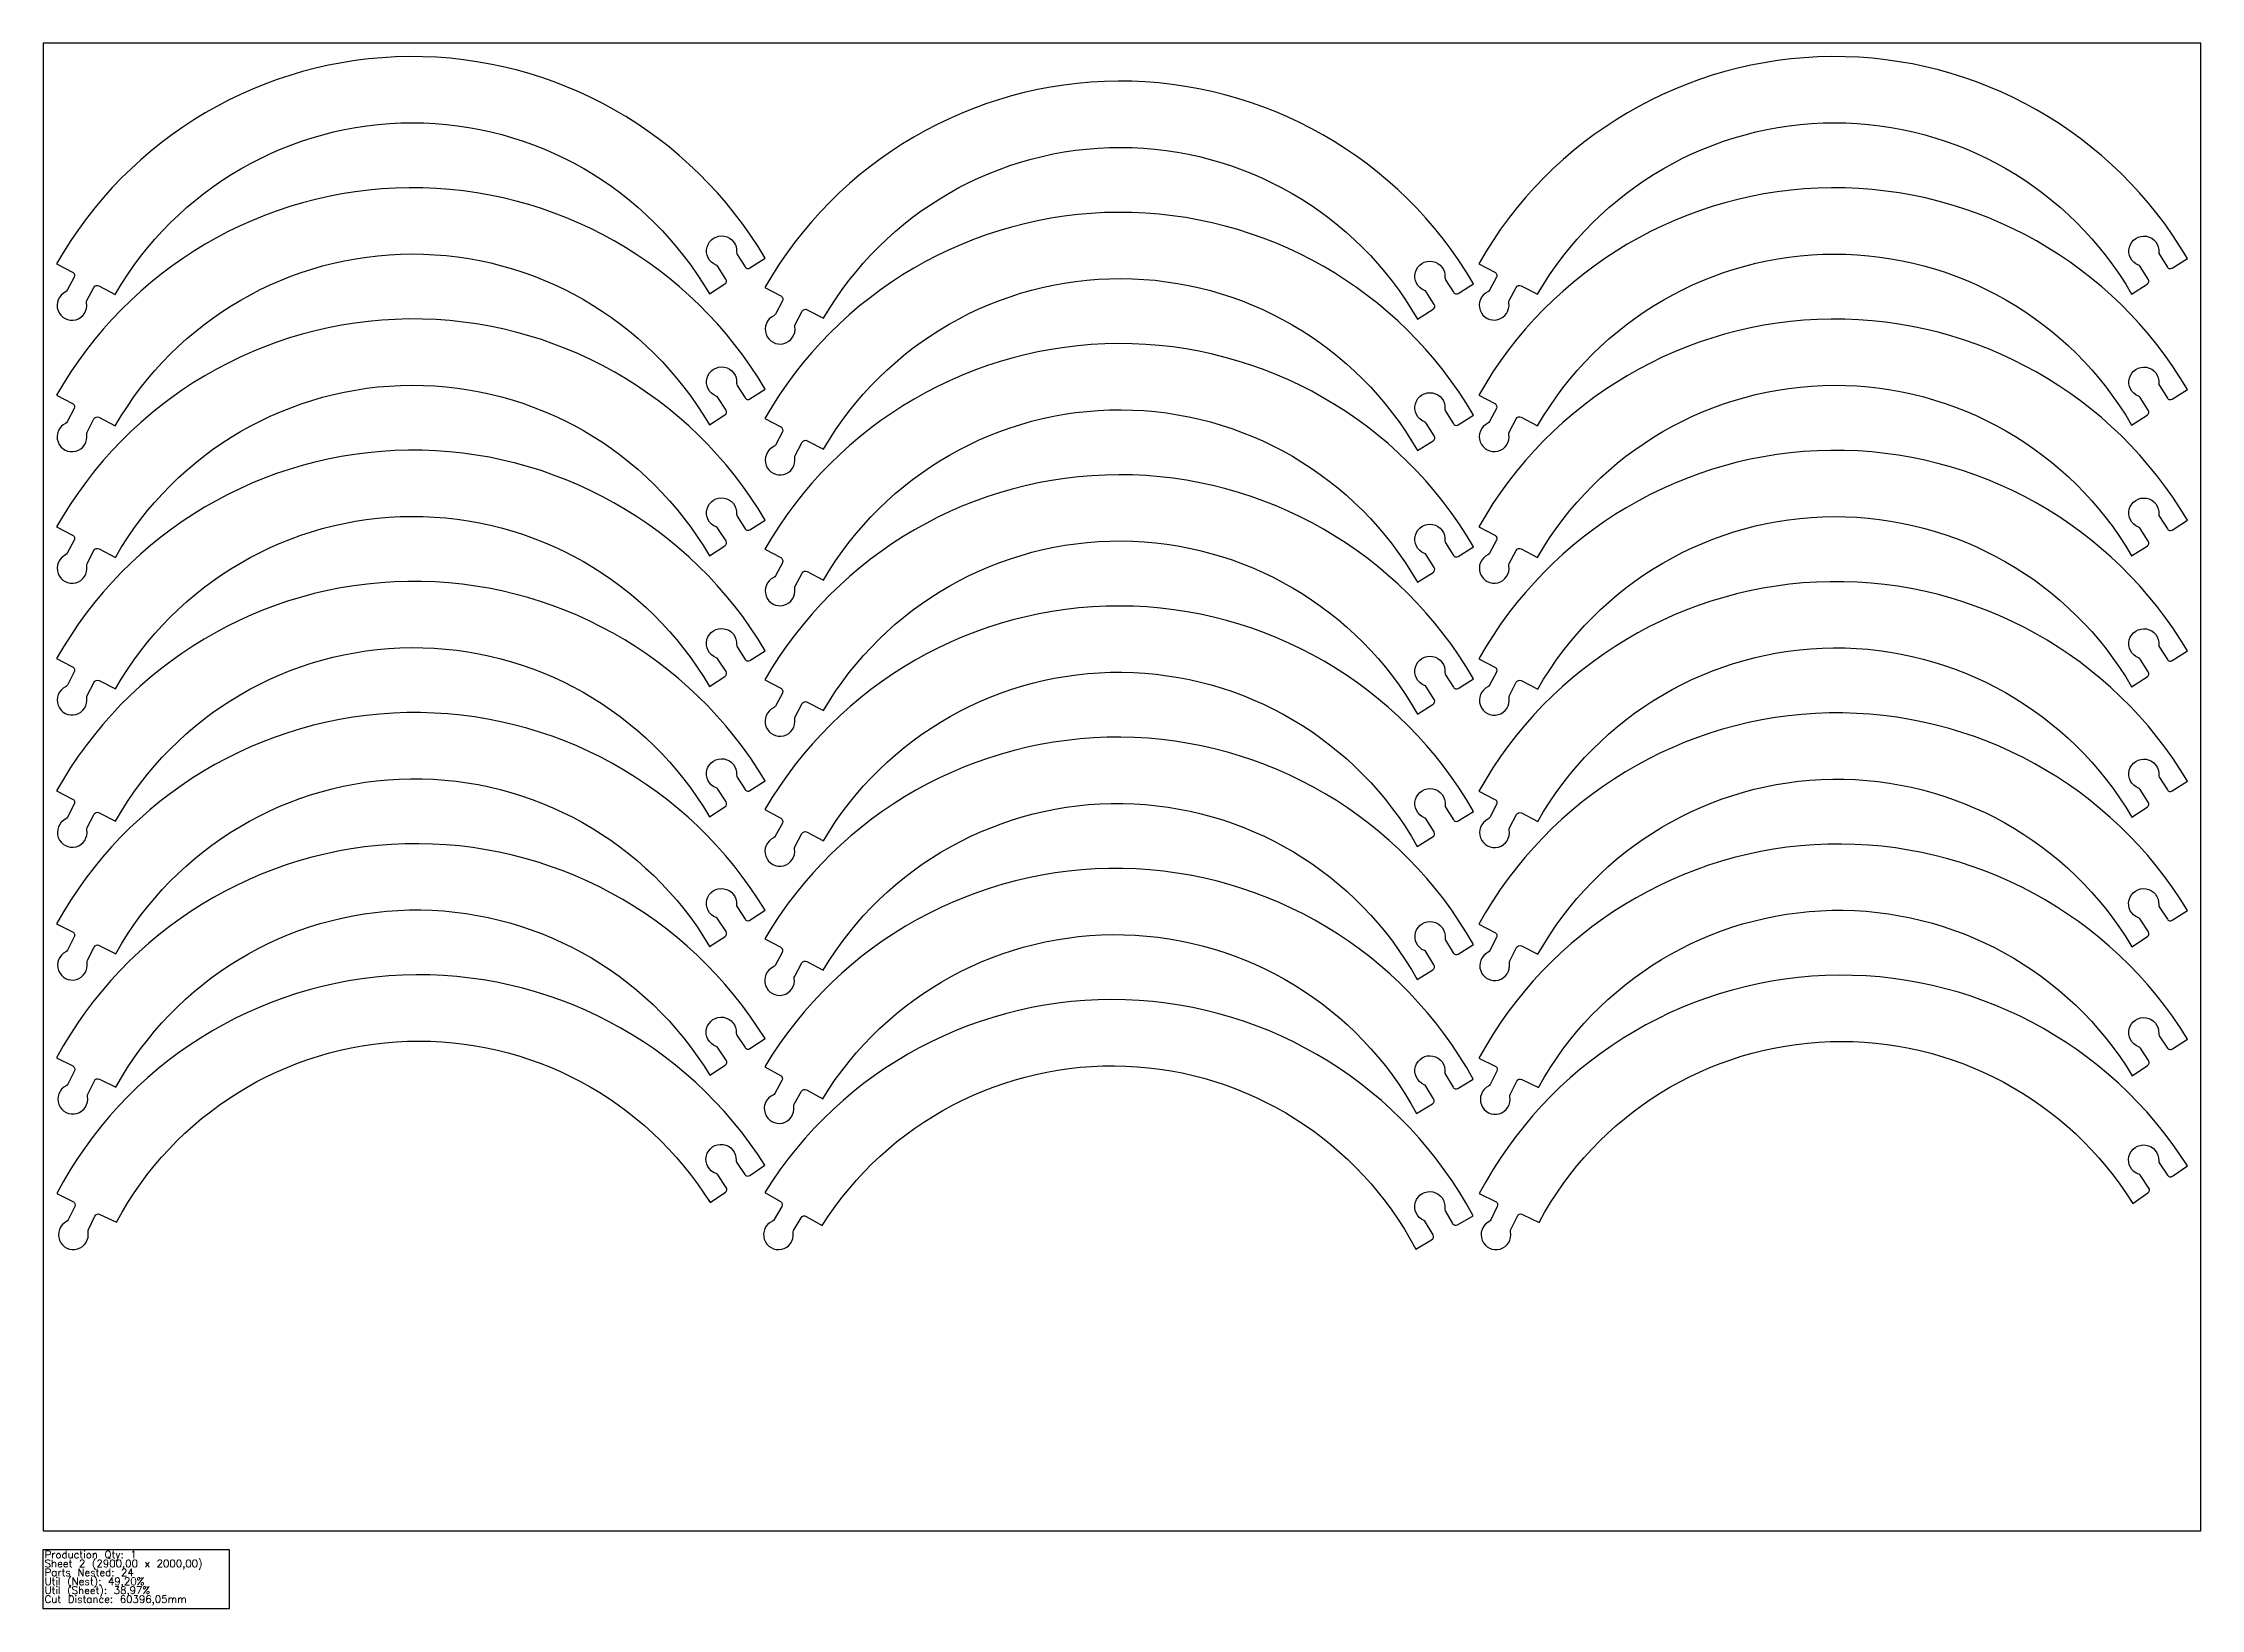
# Model space of a CAD drawing. Header units: millimetres. Extents: x 3045 to 5945, y -105 to 2000.
import ezdxf

# ---------------------------------------------------------------- set-up
doc = ezdxf.new("R2010")
doc.units = ezdxf.units.MM
doc.layers.add('sheet', color=24, linetype='Continuous')
doc.layers.add('Stats', color=7, linetype='Continuous')
doc.styles.get("Standard").update_dxf_attribs({"font": 'txt.shx'})

msp = doc.modelspace()

# ---------------------------------------------------------------- linework, layer by layer
at = {"color": 7}
for points in [[(3940.4, 1662.8), (3961.3, 1676.2, 0.413209), (3962.7, 1682.7), (3952, 1699.7, 0.162278), (3949.7, 1701.6, -2), (3977.1, 1718.9, 0.162278), (3977.8, 1716), (3988.4, 1699.1, 0.415219), (3995, 1697.7), (4015.5, 1710.7, 0.577199), (3063, 1703.3), (3084.5, 1692.1, -0.415219), (3086.6, 1685.4), (3077.4, 1667.7, -0.162278), (3075.1, 1665.5, 2), (3103.4, 1650.7, -0.162278), (3103.9, 1653.8), (3113.3, 1671.6, -0.413209), (3120, 1673.7), (3142, 1662.2, -0.577169)], [(5851.9, 1662.7), (5872.8, 1676, 0.413209), (5874.3, 1682.6), (5863.5, 1699.5, 0.162278), (5861.2, 1701.4, -2), (5888.6, 1718.7, 0.162278), (5889.3, 1715.8), (5900, 1699, 0.415219), (5906.5, 1697.5), (5927, 1710.6, 0.577199), (4974.5, 1703.5), (4996, 1692.3, -0.415219), (4998.2, 1685.5), (4988.9, 1667.9, -0.162278), (4986.6, 1665.7, 2), (5014.9, 1650.8, -0.162278), (5015.5, 1653.9), (5024.8, 1671.7, -0.413209), (5031.5, 1673.8), (5053.5, 1662.3, -0.577169)], [(4892.2, 1628.9), (4913.2, 1642.2, 0.413209), (4914.7, 1648.7), (4904, 1665.7, 0.162278), (4901.6, 1667.6, -2), (4929.1, 1684.9, 0.162278), (4929.8, 1682), (4940.4, 1665.1, 0.415219), (4947, 1663.6), (4967.4, 1676.6, 0.577199), (4015, 1671.4), (4036.5, 1660.2, -0.415219), (4038.6, 1653.4), (4029.3, 1635.8, -0.162278), (4027, 1633.6, 2), (4055.3, 1618.6, -0.162278), (4055.8, 1621.8), (4065.2, 1639.5, -0.413209), (4071.9, 1641.6), (4093.9, 1630.1, -0.577169)], [(3940.4, 1486.7), (3961.3, 1500.1, 0.413209), (3962.8, 1506.6), (3952, 1523.6, 0.162278), (3949.7, 1525.5, -2), (3977.1, 1542.8, 0.162278), (3977.8, 1539.9), (3988.4, 1523, 0.415219), (3995, 1521.6), (4015.5, 1534.6, 0.577199), (3063, 1526.6), (3084.5, 1515.4, -0.415219), (3086.7, 1508.7), (3077.4, 1491, -0.162278), (3075.1, 1488.8, 2), (3103.5, 1474, -0.162278), (3104, 1477.1), (3113.3, 1494.9, -0.413209), (3120, 1497), (3142, 1485.6, -0.577169)], [(5851.9, 1486.5), (5872.8, 1499.9, 0.413209), (5874.3, 1506.4), (5863.5, 1523.4, 0.162278), (5861.2, 1525.3, -2), (5888.6, 1542.6, 0.162278), (5889.3, 1539.7), (5900, 1522.8, 0.415219), (5906.5, 1521.4), (5927, 1534.4, 0.577199), (4974.5, 1526.7), (4996, 1515.5, -0.415219), (4998.2, 1508.8), (4988.9, 1491.1, -0.162278), (4986.6, 1488.9, 2), (5015, 1474.1, -0.162278), (5015.5, 1477.2), (5024.8, 1495, -0.413209), (5031.5, 1497.1), (5053.6, 1485.6, -0.577169)], [(4892.2, 1452.2), (4913.2, 1465.5, 0.413209), (4914.6, 1472), (4904, 1489, 0.162278), (4901.6, 1490.9, -2), (4929.1, 1508.1, 0.162278), (4929.8, 1505.2), (4940.4, 1488.3, 0.415219), (4946.9, 1486.8), (4967.5, 1499.8, 0.577199), (4015, 1495.4), (4036.4, 1484.1, -0.415219), (4038.5, 1477.4), (4029.2, 1459.7, -0.162278), (4026.9, 1457.5, 2), (4055.2, 1442.6, -0.162278), (4055.8, 1445.7), (4065.1, 1463.5, -0.413209), (4071.9, 1465.5), (4093.8, 1454, -0.577169)], [(3940.4, 1310.8), (3961.3, 1324.1, 0.413209), (3962.8, 1330.7), (3952, 1347.6, 0.162278), (3949.7, 1349.5, -2), (3977, 1366.9, 0.162278), (3977.8, 1364), (3988.5, 1347.1, 0.415219), (3995, 1345.7), (4015.5, 1358.8, 0.577199), (3063, 1349.7), (3084.5, 1338.6, -0.415219), (3086.7, 1331.8), (3077.4, 1314.1, -0.162278), (3075.2, 1311.9, 2), (3103.5, 1297.1, -0.162278), (3104, 1300.2), (3113.3, 1318, -0.413209), (3120.1, 1320.2), (3142.1, 1308.7, -0.577169)], [(5852, 1310.5), (5872.8, 1323.9, 0.413209), (5874.3, 1330.4), (5863.5, 1347.3, 0.162278), (5861.2, 1349.2, -2), (5888.6, 1366.6, 0.162278), (5889.3, 1363.7), (5900, 1346.9, 0.415219), (5906.5, 1345.4), (5927, 1358.5, 0.577199), (4974.5, 1349.7), (4996.1, 1338.6, -0.415219), (4998.2, 1331.8), (4989, 1314.2, -0.162278), (4986.7, 1312, 2), (5015, 1297.1, -0.162278), (5015.5, 1300.3), (5024.8, 1318, -0.413209), (5031.6, 1320.2), (5053.6, 1308.7, -0.577169)], [(4892.1, 1275.3), (4913.1, 1288.5, 0.413209), (4914.6, 1295), (4903.9, 1312, 0.162278), (4901.6, 1314, -2), (4929.1, 1331.2, 0.162278), (4929.8, 1328.2), (4940.4, 1311.3, 0.415219), (4946.9, 1309.9), (4967.5, 1322.8, 0.577199), (4015, 1319.6), (4036.4, 1308.3, -0.415219), (4038.5, 1301.5), (4029.2, 1283.9, -0.162278), (4026.9, 1281.7, 2), (4055.2, 1266.8, -0.162278), (4055.7, 1269.9), (4065.1, 1287.6, -0.413209), (4071.8, 1289.7), (4093.8, 1278.1, -0.577169)], [(3940.5, 1135.1), (3961.4, 1148.5, 0.413209), (3962.8, 1155), (3952, 1172, 0.162278), (3949.7, 1173.8, -2), (3977, 1191.3, 0.162278), (3977.7, 1188.4), (3988.5, 1171.5, 0.415219), (3995, 1170.1), (4015.5, 1183.2, 0.577199), (3063, 1172.5), (3084.6, 1161.4, -0.415219), (3086.7, 1154.6), (3077.5, 1136.9, -0.162278), (3075.2, 1134.7, 2), (3103.6, 1120, -0.162278), (3104.1, 1123.1), (3113.4, 1140.9, -0.413209), (3120.1, 1143), (3142.2, 1131.7, -0.577169)], [(5852, 1134.8), (5872.9, 1148.2, 0.413209), (5874.4, 1154.7), (5863.6, 1171.6, 0.162278), (5861.2, 1173.5, -2), (5888.6, 1190.9, 0.162278), (5889.3, 1188), (5900, 1171.2, 0.415219), (5906.6, 1169.8), (5927, 1182.9, 0.577199), (4974.6, 1172.4), (4996.1, 1161.2, -0.415219), (4998.2, 1154.5), (4989, 1136.8, -0.162278), (4986.8, 1134.6, 2), (5015.2, 1119.8, -0.162278), (5015.7, 1123), (5024.9, 1140.8, -0.413209), (5031.7, 1142.9), (5053.7, 1131.5, -0.577169)], [(4892.1, 1098), (4913.1, 1111.2, 0.413209), (4914.6, 1117.7), (4903.9, 1134.7, 0.162278), (4901.6, 1136.6, -2), (4929.1, 1153.8, 0.162278), (4929.8, 1150.9), (4940.4, 1134, 0.415219), (4946.9, 1132.4), (4967.5, 1145.4, 0.577199), (4015, 1144.2), (4036.4, 1132.9, -0.415219), (4038.5, 1126.1), (4029.1, 1108.5, -0.162278), (4026.8, 1106.3, 2), (4055.1, 1091.3, -0.162278), (4055.6, 1094.4), (4065, 1112.1, -0.413209), (4071.8, 1114.2), (4093.7, 1102.6, -0.577169)], [(3940.6, 959.9), (3961.4, 973.3, 0.413209), (3962.9, 979.9), (3952, 996.8, 0.162278), (3949.7, 998.7, -2), (3977, 1016.2, 0.162278), (3977.7, 1013.3), (3988.5, 996.5, 0.415219), (3995, 995.1), (4015.4, 1008.2, 0.577199), (3063, 994.7), (3084.6, 983.7, -0.415219), (3086.8, 976.9), (3077.6, 959.2, -0.162278), (3075.4, 957, 2), (3103.8, 942.3, -0.162278), (3104.3, 945.4), (3113.5, 963.3, -0.413209), (3120.2, 965.4), (3142.3, 954.1, -0.577169)], [(5852.2, 959.5), (5873, 973, 0.413209), (5874.4, 979.5), (5863.6, 996.4, 0.162278), (5861.3, 998.3, -2), (5888.5, 1015.8, 0.162278), (5889.3, 1012.9), (5900, 996.1, 0.415219), (5906.6, 994.7), (5927, 1007.9, 0.577199), (4974.6, 994.3), (4996.2, 983.3, -0.415219), (4998.3, 976.5), (4989.2, 958.8, -0.162278), (4986.9, 956.6, 2), (5015.4, 941.9, -0.162278), (5015.9, 945.1), (5025.1, 962.9, -0.413209), (5031.8, 965), (5053.9, 953.7, -0.577169)], [(4891.9, 920.1), (4913, 933.2, 0.413209), (4914.5, 939.7), (4903.9, 956.8, 0.162278), (4901.6, 958.7, -2), (4929.2, 975.8, 0.162278), (4929.9, 972.8), (4940.4, 955.9, 0.415219), (4946.9, 954.4), (4967.5, 967.2, 0.577199), (4015, 969.5), (4036.4, 958.1, -0.415219), (4038.5, 951.4), (4029, 933.8, -0.162278), (4026.7, 931.6, 2), (4054.9, 916.5, -0.162278), (4055.4, 919.6), (4064.9, 937.3, -0.413209), (4071.7, 939.3), (4093.6, 927.6, -0.577169)], [(3940.8, 785.5), (3961.5, 799, 0.413209), (3962.9, 805.6), (3952, 822.4, 0.162278), (3949.7, 824.3, -2), (3976.8, 841.9, 0.162278), (3977.6, 839), (3988.4, 822.3, 0.415219), (3995, 820.9), (4015.3, 834.2, 0.577199), (3063, 816), (3084.6, 805.1, -0.415219), (3086.8, 798.3), (3077.8, 780.6, -0.162278), (3075.5, 778.3, 2), (3104, 763.8, -0.162278), (3104.5, 766.9), (3113.6, 784.8, -0.413209), (3120.3, 787), (3142.5, 775.8, -0.577169)], [(5852.3, 785.2), (5873.1, 798.8, 0.413209), (5874.5, 805.3), (5863.6, 822.2, 0.162278), (5861.2, 824, -2), (5888.4, 841.7, 0.162278), (5889.1, 838.8), (5900, 822.1, 0.415219), (5906.6, 820.7), (5926.9, 833.9, 0.577199), (4974.6, 815.3), (4996.2, 804.4, -0.415219), (4998.4, 797.6), (4989.4, 779.9, -0.162278), (4987.1, 777.7, 2), (5015.6, 763.1, -0.162278), (5016.1, 766.3), (5025.2, 784.1, -0.413209), (5031.9, 786.3), (5054.1, 775.1, -0.577169)], [(4891.6, 741.3), (4912.7, 754.3, 0.413209), (4914.3, 760.8), (4903.8, 778, 0.162278), (4901.5, 779.9, -2), (4929.2, 796.8, 0.162278), (4929.9, 793.8), (4940.2, 776.8, 0.415219), (4946.8, 775.3), (4967.5, 788, 0.577199), (4015, 796), (4036.3, 784.4, -0.415219), (4038.3, 777.6), (4028.8, 760.1, -0.162278), (4026.5, 758, 2), (4054.6, 742.7, -0.162278), (4055.1, 745.8), (4064.7, 763.4, -0.413209), (4071.5, 765.4), (4093.3, 753.6, -0.577169)], [(3941, 612.3), (3961.7, 626.1, 0.413209), (3963, 632.6), (3951.9, 649.4, 0.162278), (3949.6, 651.2, -2), (3976.6, 669.1, 0.162278), (3977.4, 666.2), (3988.4, 649.5, 0.415219), (3995, 648.2), (4015.2, 661.6, 0.577199), (3063, 635.8), (3084.7, 625, -0.415219), (3087, 618.3), (3078.1, 600.4, -0.162278), (3075.8, 598.2, 2), (3104.5, 583.9, -0.162278), (3104.9, 587), (3113.9, 605, -0.413209), (3120.6, 607.2), (3142.8, 596.2, -0.577169)], [(5852.8, 611.8), (5873.5, 625.5, 0.413209), (5874.8, 632.1), (5863.8, 648.8, 0.162278), (5861.4, 650.7, -2), (5888.4, 668.5, 0.162278), (5889.2, 665.6), (5900.2, 649, 0.415219), (5906.8, 647.7), (5927, 661.1, 0.577199), (4974.8, 635.4), (4996.6, 624.6, -0.415219), (4998.8, 617.9), (4989.9, 600.1, -0.162278), (4987.7, 597.8, 2), (5016.3, 583.5, -0.162278), (5016.7, 586.7), (5025.7, 604.6, -0.413209), (5032.4, 606.8), (5054.6, 595.8, -0.577169)], [(4890.9, 561.2), (4912.2, 574, 0.413209), (4913.8, 580.5), (4903.5, 597.7, 0.162278), (4901.2, 599.7, -2), (4929, 616.3, 0.162278), (4929.7, 613.4), (4939.9, 596.3, 0.415219), (4946.4, 594.6), (4967.2, 607.2, 0.577199), (4014.8, 623.9), (4036.1, 612.2, -0.415219), (4038, 605.4), (4028.3, 588, -0.162278), (4026, 585.8, 2), (4053.9, 570.3, -0.162278), (4054.5, 573.4), (4064.3, 590.9, -0.413209), (4071.1, 592.8), (4092.8, 580.8, -0.577169)], [(3941.4, 441.1), (3961.9, 455.1, 0.413209), (3963.2, 461.7), (3951.9, 478.3, 0.162278), (3949.5, 480.1, -2), (3976.3, 498.3, 0.162278), (3977.1, 495.4), (3988.3, 478.9, 0.415219), (3994.9, 477.7), (4015, 491.4, 0.577199), (3063.2, 453.2), (3085.1, 442.7, -0.415219), (3087.4, 436), (3078.7, 418.1, -0.162278), (3076.5, 415.8, 2), (3105.3, 401.9, -0.162278), (3105.8, 405), (3114.5, 423.1, -0.413209), (3121.2, 425.4), (3143.5, 414.7, -0.577169)], [(5853.4, 440.2), (5873.9, 454.2, 0.413209), (5875.2, 460.8), (5863.9, 477.4, 0.162278), (5861.5, 479.2, -2), (5888.4, 497.4, 0.162278), (5889.2, 494.5), (5900.3, 478, 0.415219), (5907, 476.8), (5927, 490.4, 0.577199), (4975.2, 453.2), (4997.1, 442.7, -0.415219), (4999.4, 436), (4990.7, 418.1, -0.162278), (4988.5, 415.8, 2), (5017.3, 401.8, -0.162278), (5017.7, 405), (5026.5, 423, -0.413209), (5033.1, 425.4), (5055.5, 414.6, -0.577169)], [(4889.8, 378.7), (4911.2, 391.2, 0.413209), (4913, 397.7), (4902.9, 415.1, 0.162278), (4900.7, 417.1, -2), (4928.7, 433.3, 0.162278), (4929.4, 430.3), (4939.3, 413.1, 0.415219), (4945.8, 411.3), (4966.8, 423.5, 0.577199), (4014.8, 454.7), (4035.8, 442.6, -0.415219), (4037.7, 435.8), (4027.7, 418.5, -0.162278), (4025.4, 416.4, 2), (4053.1, 400.4, -0.162278), (4053.7, 403.5), (4063.7, 420.9, -0.413209), (4070.6, 422.7), (4092.1, 410.4, -0.577169)]]:
    msp.add_lwpolyline(points, format="xyb", close=True, dxfattribs=at)
at = {"layer": 'sheet', "color": 7}
msp.add_lwpolyline([(3045, 0), (5945, 0), (5945, 2000), (3045, 2000)], close=True, dxfattribs=at)
at = {"layer": 'Stats', "color": 151}
msp.add_lwpolyline([(3045, -25), (3295, -25), (3295, -105), (3045, -105), (3045, -25)], close=True, dxfattribs=at)

# ---------------------------------------------------------------- texts
at = {"layer": 'Stats', "color": 60}
for s, p in [('Production Qty: 1', (3047, -37)), ('Sheet 2 (2900,00 x 2000,00)', (3047, -49)), ('Parts Nested: 24', (3047, -61)), ('Cut Distance: 60396,05mm', (3047, -97)), ('Util (Nest): 49,20%', (3047, -73)), ('Util (Sheet): 38,97%', (3047, -85))]:
    msp.add_text(s, height=10, dxfattribs=at).set_placement(p)

doc.saveas('drawing.dxf')
